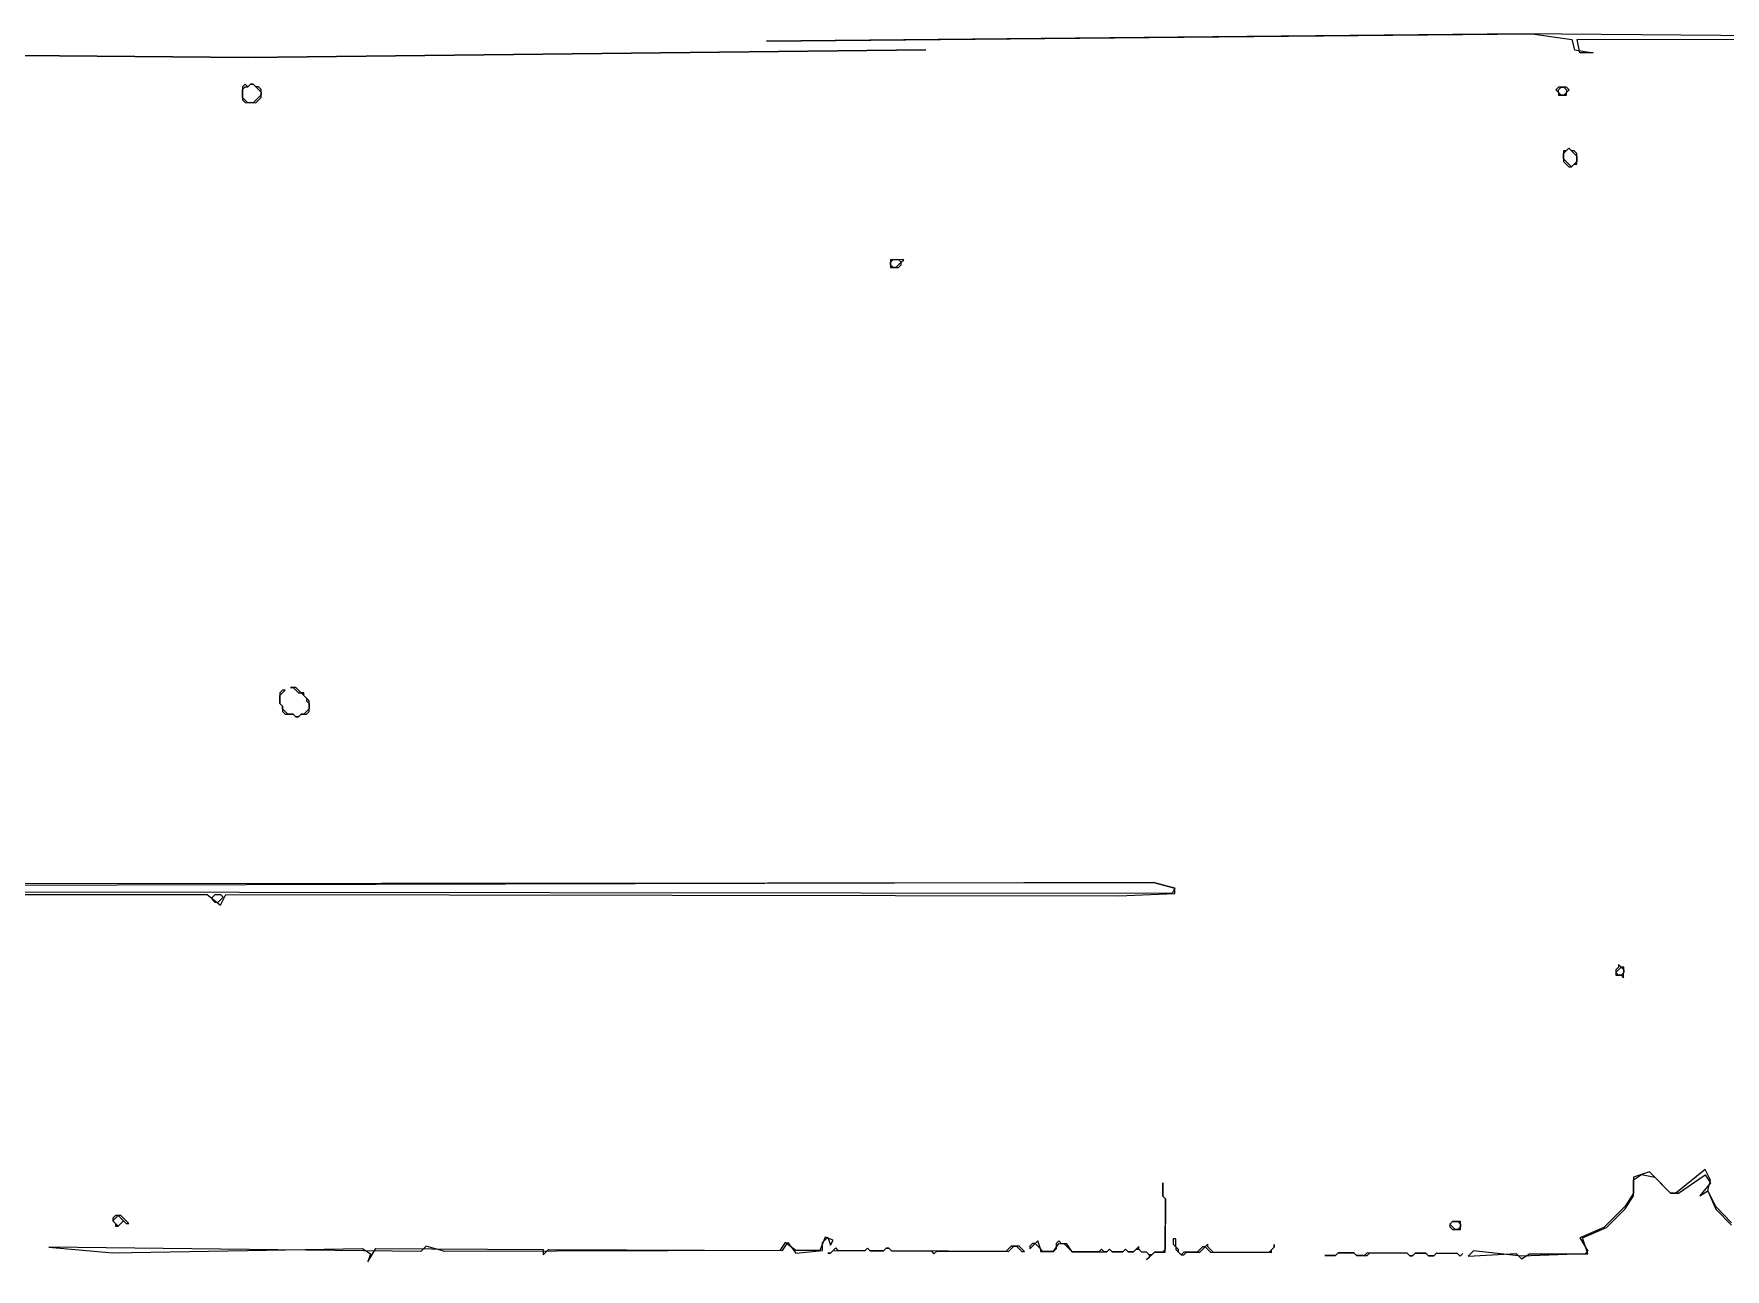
# Model space of a CAD drawing. Header units: inches. Extents: x 0 to 116, y 2 to 63.
# Drawn here: x 29.21 to 67.64, y 35.32 to 63.4 of the extents above; entities that cross this region are included whole.
import ezdxf

# ---------------------------------------------------------------- set-up
doc = ezdxf.new("R2010")
doc.units = ezdxf.units.IN
doc.styles.add('OpenSansCondensed-Light', font='OpenSansCondensed-Light.ttf')
doc.dimstyles.new('EZDXF', dxfattribs={"dimtxt": 0.25, "dimasz": 0.175, "dimexe": 0.375, "dimexo": 0.125, "dimgap": 0.1, "dimtad": 1, "dimlfac": 100, "dimzin": 12, "dimdsep": 46, "dimtxsty": 'OpenSansCondensed-Light', "dimblk": 'ARCHTICK', "dimcen": 2.5, "dimazin": 3, "dimtfac": 0.5, "dimtmove": 2, "dimatfit": 3, "dimarcsym": 0})

# ---------------------------------------------------------------- blocks, each defined once
blk = doc.blocks.new('_ARCHTICK')
at = {"color": 0, "linetype": 'ByBlock', "const_width": 0.15}
blk.add_lwpolyline([(-0.5, -0.5), (0.5, 0.5)], dxfattribs=at)
blk = doc.blocks.new('*D4')
at = {"color": 0, "lineweight": -2, "transparency": 16777216}
for start, end in [(61.8944, 90), (0.0458, 3.4215)]:
    blk.add_arc((24.266, 44.082), 1.35, start, end, dxfattribs=at)
at = {"layer": 'Defpoints', "color": 0, "transparency": 16777216}
for p in [(24.266, 48.138), (24.94, 45.252), (19.559, 44.079), (54.652, 44.107), (24.266, 39.654)]:
    blk.add_point(p, dxfattribs=at)
at = {"color": 0, "lineweight": -2, "transparency": 16777216, "xscale": 0.175, "yscale": 0.175, "zscale": 0.175}
for p, rotation in [((24.266, 45.433), 179.9999999999999), ((25.616, 44.083), 270.0458447692811)]:
    blk.add_blockref('_ARCHTICK', p, dxfattribs=dict(at, rotation=rotation))
at = {"color": 0, "transparency": 16777216, "insert": (25.402, 44.811), "char_height": 0.25, "attachment_point": 5, "rotation": 302.658, "style": 'OpenSansCondensed-Light'}
blk.add_mtext('89.95°', dxfattribs=at)

msp = doc.modelspace()

# ---------------------------------------------------------------- linework, layer by layer
for points in [[(49.47944, 63.0346), (34.07654, 62.8602), (21.21172, 62.97674), (34.07654, 62.8602)], [(49.47944, 63.0346), (34.07654, 62.8602), (21.21172, 62.97674), (34.07654, 62.8602)], [(77.50636, 63.27471), (63.01076, 63.39836), (45.85627, 63.23161), (63.25236, 63.39731), (64.15782, 63.27255), (64.21717, 63.03069), (64.6397, 62.96845), (64.3377, 62.96977), (64.27862, 63.27203)], [(77.50636, 63.27471), (63.01076, 63.39836), (45.85627, 63.23161), (63.25236, 63.39731), (64.15782, 63.27255), (64.21717, 63.03069), (64.6397, 62.96845), (64.3377, 62.96977), (64.27862, 63.27203)], [(34.0135, 62.25647), (33.95284, 62.19634), (33.95152, 61.89434), (34.01166, 61.83368), (34.25326, 61.83262), (34.37458, 61.95289), (34.37537, 62.13409), (34.31524, 62.19476), (34.25484, 62.19502), (34.1947, 62.25568), (34.1343, 62.25595), (34.07364, 62.19581)], [(34.0135, 62.25647), (33.95284, 62.19634), (33.95152, 61.89434), (34.01166, 61.83368), (34.25326, 61.83262), (34.37458, 61.95289), (34.37537, 62.13409), (34.31524, 62.19476), (34.25484, 62.19502), (34.1947, 62.25568), (34.1343, 62.25595), (34.07364, 62.19581)], [(34.1343, 62.25595), (34.1947, 62.25568), (34.37511, 62.07369), (34.37484, 62.01329), (34.19286, 61.83289), (34.07206, 61.83341), (33.95179, 61.95474), (33.95258, 62.13594), (34.01324, 62.19607), (34.07364, 62.19581)], [(63.79042, 62.12655), (63.85055, 62.06588), (63.85029, 62.00548), (64.03149, 62.00469), (64.03175, 62.06509), (64.09242, 62.12523), (64.03228, 62.18589), (63.85108, 62.18668)], [(63.79042, 62.12655), (63.85055, 62.06588), (63.85029, 62.00548), (64.03149, 62.00469), (64.03175, 62.06509), (64.09242, 62.12523), (64.03228, 62.18589), (63.85108, 62.18668)], [(63.85082, 62.12628), (63.91148, 62.18642), (63.97188, 62.18615), (64.03202, 62.12549), (64.03175, 62.06509), (63.97109, 62.00496), (63.91069, 62.00522), (63.85055, 62.06588)], [(64.08662, 60.79644), (64.02596, 60.7363), (63.96556, 60.73657), (63.9645, 60.49497), (64.08477, 60.37364), (64.14517, 60.37338), (64.20584, 60.43352), (64.26624, 60.43325), (64.26729, 60.67485), (64.20715, 60.73551), (64.14675, 60.73578)], [(64.08662, 60.79644), (64.02596, 60.7363), (63.96556, 60.73657), (63.9645, 60.49497), (64.08477, 60.37364), (64.14517, 60.37338), (64.20584, 60.43352), (64.26624, 60.43325), (64.26729, 60.67485), (64.20715, 60.73551), (64.14675, 60.73578)], [(64.08662, 60.79644), (64.26703, 60.61445), (64.2665, 60.49365), (64.14517, 60.37338), (63.96477, 60.55537), (63.96529, 60.67617)], [(48.67264, 58.08527), (48.85384, 58.08448), (48.9145, 58.14462), (48.91477, 58.20502), (48.97543, 58.26515), (48.67343, 58.26647)], [(48.67264, 58.08527), (48.85384, 58.08448), (48.9145, 58.14462), (48.91477, 58.20502), (48.97543, 58.26515), (48.67343, 58.26647)], [(48.67291, 58.14567), (48.67317, 58.20607), (48.73383, 58.26621), (48.85463, 58.26568), (48.91477, 58.20502), (48.79344, 58.08474), (48.73304, 58.08501)], [(34.79874, 48.42131), (34.79769, 48.17972), (34.85782, 48.11905), (34.8573, 47.99826), (34.91743, 47.93759), (35.09863, 47.9368), (35.15877, 47.87614), (35.21917, 47.87588), (35.27983, 47.93601), (35.40063, 47.93548), (35.46129, 47.99562), (35.46235, 48.23722), (35.34207, 48.35854), (35.34234, 48.41894), (35.28194, 48.41921), (35.16167, 48.54053), (35.04087, 48.54106), (35.10127, 48.5408), (35.22154, 48.41947), (35.28194, 48.41921), (35.40221, 48.29788), (35.40195, 48.23748), (35.46208, 48.17682), (35.46156, 48.05602), (35.34023, 47.93575), (35.27983, 47.93601), (35.21917, 47.87588), (35.15877, 47.87614), (35.09863, 47.9368), (34.97783, 47.93733), (34.85756, 48.05865), (34.85782, 48.11905), (34.79769, 48.17972), (34.79848, 48.36092), (34.91981, 48.48119), (34.85941, 48.48145)], [(34.79874, 48.42131), (34.79769, 48.17972), (34.85782, 48.11905), (34.8573, 47.99826), (34.91743, 47.93759), (35.09863, 47.9368), (35.15877, 47.87614), (35.21917, 47.87588), (35.27983, 47.93601), (35.40063, 47.93548), (35.46129, 47.99562), (35.46235, 48.23722), (35.34207, 48.35854), (35.34234, 48.41894), (35.28194, 48.41921), (35.16167, 48.54053), (35.04087, 48.54106), (35.10127, 48.5408), (35.22154, 48.41947), (35.28194, 48.41921), (35.40221, 48.29788), (35.40195, 48.23748), (35.46208, 48.17682), (35.46156, 48.05602), (35.34023, 47.93575), (35.27983, 47.93601), (35.21917, 47.87588), (35.15877, 47.87614), (35.09863, 47.9368), (34.97783, 47.93733), (34.85756, 48.05865), (34.85782, 48.11905), (34.79769, 48.17972), (34.79848, 48.36092), (34.91981, 48.48119), (34.85941, 48.48145)], [(55.13437, 43.98374), (55.07345, 43.86321), (19.73926, 43.89658), (19.55779, 43.83697), (19.49002, 42.14605), (19.52327, 35.92465), (19.64302, 35.68252), (19.4605, 35.38132), (19.27983, 35.50291), (19.31672, 43.95883), (19.55885, 44.07857), (54.65171, 44.10665)], [(55.13437, 43.98374), (54.65171, 44.10665), (19.31699, 44.01922), (19.33944, 35.32144), (19.70368, 35.74266), (21.21366, 35.73607), (21.33499, 35.85634), (21.81766, 35.73343), (24.41536, 35.8429), (25.44162, 35.71762), (24.59656, 35.84211), (21.81766, 35.73343), (21.45605, 35.91621), (21.09286, 35.7366), (19.58314, 35.80359), (19.48975, 42.08565), (19.61819, 43.83671), (33.14793, 43.83807), (33.44887, 43.59516), (33.57072, 43.83623), (53.8652, 43.80808), (55.13385, 43.86294)], [(55.13437, 43.98374), (54.65171, 44.10665), (19.31699, 44.01922), (19.33944, 35.32144), (19.70368, 35.74266), (21.21366, 35.73607), (21.33499, 35.85634), (21.81766, 35.73343), (24.41536, 35.8429), (25.44162, 35.71762), (24.59656, 35.84211), (21.81766, 35.73343), (21.45605, 35.91621), (21.09286, 35.7366), (19.58314, 35.80359), (19.48975, 42.08565), (19.61819, 43.83671), (33.14793, 43.83807), (33.44887, 43.59516), (33.57072, 43.83623), (53.8652, 43.80808), (55.13385, 43.86294)], [(33.2682, 43.71675), (33.26846, 43.77715), (33.32913, 43.83728), (33.44993, 43.83676), (33.51006, 43.77609), (33.38874, 43.65582), (33.32834, 43.65609)], [(65.2137, 42.24855), (65.21344, 42.18815), (65.15277, 42.12801), (65.15224, 42.00721), (65.27304, 42.00669), (65.33318, 41.94602), (65.33423, 42.18762), (65.27383, 42.18788)], [(65.2137, 42.24855), (65.21344, 42.18815), (65.15277, 42.12801), (65.15224, 42.00721), (65.27304, 42.00669), (65.33318, 41.94602), (65.33423, 42.18762), (65.27383, 42.18788)], [(65.27383, 42.18788), (65.33397, 42.12722), (65.33371, 42.06682), (65.27304, 42.00669), (65.21264, 42.00695), (65.15251, 42.06761)], [(54.86352, 37.28046), (54.86221, 36.97846), (54.92234, 36.9178), (54.91733, 35.77021), (54.85667, 35.71007), (54.67547, 35.71087), (54.61481, 35.65073), (54.55441, 35.65099), (54.49427, 35.71166), (54.37348, 35.71218), (54.31334, 35.77285), (54.3136, 35.83325), (54.19228, 35.71297), (54.07148, 35.7135), (54.01134, 35.77416), (53.95068, 35.71403), (53.70908, 35.71508), (53.64895, 35.77575), (53.58828, 35.71561), (53.52788, 35.71587), (53.46775, 35.77654), (53.40708, 35.7164), (52.80309, 35.71904), (52.68308, 35.90076), (52.56228, 35.90129), (52.50215, 35.96195), (52.44148, 35.90181), (52.44096, 35.78102), (52.38029, 35.72088), (52.1387, 35.72193), (52.07856, 35.7826), (52.01895, 35.96406), (51.95829, 35.90392), (51.89789, 35.90419), (51.83723, 35.84405), (51.83696, 35.78365), (51.95829, 35.90392), (52.07856, 35.7826), (52.0783, 35.7222), (52.38029, 35.72088), (52.50188, 35.90155), (52.62268, 35.90102), (52.80309, 35.71904), (53.58828, 35.71561), (53.64895, 35.77575), (53.70908, 35.71508), (53.95068, 35.71403), (54.01134, 35.77416), (54.07148, 35.7135), (54.19228, 35.71297), (54.25294, 35.77311), (54.31334, 35.77285), (54.37348, 35.71218), (54.49427, 35.71166), (54.55441, 35.65099), (54.55415, 35.59059), (54.49348, 35.53046), (54.67547, 35.71087), (54.91707, 35.70981), (54.92234, 36.9178), (54.86221, 36.97846)], [(54.86352, 37.28046), (54.86221, 36.97846), (54.92234, 36.9178), (54.91733, 35.77021), (54.85667, 35.71007), (54.67547, 35.71087), (54.61481, 35.65073), (54.55441, 35.65099), (54.49427, 35.71166), (54.37348, 35.71218), (54.31334, 35.77285), (54.3136, 35.83325), (54.19228, 35.71297), (54.07148, 35.7135), (54.01134, 35.77416), (53.95068, 35.71403), (53.70908, 35.71508), (53.64895, 35.77575), (53.58828, 35.71561), (53.52788, 35.71587), (53.46775, 35.77654), (53.40708, 35.7164), (52.80309, 35.71904), (52.68308, 35.90076), (52.56228, 35.90129), (52.50215, 35.96195), (52.44148, 35.90181), (52.44096, 35.78102), (52.38029, 35.72088), (52.1387, 35.72193), (52.07856, 35.7826), (52.01895, 35.96406), (51.95829, 35.90392), (51.89789, 35.90419), (51.83723, 35.84405), (51.83696, 35.78365), (51.95829, 35.90392), (52.07856, 35.7826), (52.0783, 35.7222), (52.38029, 35.72088), (52.50188, 35.90155), (52.62268, 35.90102), (52.80309, 35.71904), (53.58828, 35.71561), (53.64895, 35.77575), (53.70908, 35.71508), (53.95068, 35.71403), (54.01134, 35.77416), (54.07148, 35.7135), (54.19228, 35.71297), (54.25294, 35.77311), (54.31334, 35.77285), (54.37348, 35.71218), (54.49427, 35.71166), (54.55441, 35.65099), (54.55415, 35.59059), (54.49348, 35.53046), (54.67547, 35.71087), (54.91707, 35.70981), (54.92234, 36.9178), (54.86221, 36.97846)], [(31.0018, 36.47857), (31.00153, 36.41817), (31.06167, 36.35751), (31.06141, 36.29711), (31.1218, 36.29684), (31.24313, 36.41711), (31.30327, 36.35645), (31.36367, 36.35619), (31.18326, 36.53818), (31.06246, 36.5387)], [(31.0018, 36.47857), (31.00153, 36.41817), (31.06167, 36.35751), (31.06141, 36.29711), (31.1218, 36.29684), (31.24313, 36.41711), (31.30327, 36.35645), (31.36367, 36.35619), (31.18326, 36.53818), (31.06246, 36.5387)], [(31.12286, 36.53844), (31.24313, 36.41711), (31.1218, 36.29684), (31.00153, 36.41817)], [(61.38271, 36.34601), (61.38244, 36.28561), (61.44258, 36.22494), (61.62378, 36.22415), (61.62457, 36.40535), (61.44337, 36.40614)], [(61.38271, 36.34601), (61.38244, 36.28561), (61.44258, 36.22494), (61.62378, 36.22415), (61.62457, 36.40535), (61.44337, 36.40614)], [(61.38271, 36.34601), (61.44337, 36.40614), (61.56417, 36.40561), (61.62431, 36.34495), (61.62404, 36.28455), (61.56338, 36.22442), (61.50298, 36.22468)], [(47.3682, 35.98435), (47.18726, 36.04554), (47.06514, 35.74407), (46.52155, 35.74644), (46.28074, 35.9287), (46.15915, 35.74803), (38.54856, 35.72083), (38.12629, 35.84348), (38.00497, 35.7232), (29.54931, 35.8205), (30.99837, 35.69338), (36.67644, 35.7894), (36.85711, 35.66781), (36.79592, 35.48688), (36.97844, 35.78808), (40.7836, 35.77148), (40.78308, 35.65068), (40.9044, 35.77095), (46.21955, 35.74776), (46.34114, 35.92843), (46.52129, 35.68604), (47.12554, 35.74381), (47.12633, 35.92501), (47.24766, 36.04528), (47.30727, 35.86382)], [(47.3682, 35.98435), (47.18726, 36.04554), (47.06514, 35.74407), (46.52155, 35.74644), (46.28074, 35.9287), (46.15915, 35.74803), (38.54856, 35.72083), (38.12629, 35.84348), (38.00497, 35.7232), (29.54931, 35.8205), (30.99837, 35.69338), (36.67644, 35.7894), (36.85711, 35.66781), (36.79592, 35.48688), (36.97844, 35.78808), (40.7836, 35.77148), (40.78308, 35.65068), (40.9044, 35.77095), (46.21955, 35.74776), (46.34114, 35.92843), (46.52129, 35.68604), (47.12554, 35.74381), (47.12633, 35.92501), (47.24766, 36.04528), (47.30727, 35.86382)], [(51.7159, 35.72378), (51.59563, 35.84511), (51.41443, 35.8459), (51.2931, 35.72562), (48.69593, 35.73696), (48.63579, 35.79762), (48.57539, 35.79788), (48.51473, 35.73775), (48.21273, 35.73906), (48.1526, 35.79973), (48.09194, 35.73959), (47.48794, 35.74223), (47.4278, 35.80289), (47.30648, 35.68262), (47.24608, 35.68288), (47.30648, 35.68262), (47.36714, 35.74275), (48.09194, 35.73959), (48.1526, 35.79973), (48.21273, 35.73906), (48.51473, 35.73775), (48.57539, 35.79788), (48.63579, 35.79762), (48.69593, 35.73696), (49.60192, 35.733), (49.66206, 35.67234), (49.72272, 35.73248), (51.3535, 35.72536), (51.47483, 35.84563), (51.53523, 35.84537), (51.6555, 35.72404)], [(51.7159, 35.72378), (51.59563, 35.84511), (51.41443, 35.8459), (51.2931, 35.72562), (48.69593, 35.73696), (48.63579, 35.79762), (48.57539, 35.79788), (48.51473, 35.73775), (48.21273, 35.73906), (48.1526, 35.79973), (48.09194, 35.73959), (47.48794, 35.74223), (47.4278, 35.80289), (47.30648, 35.68262), (47.24608, 35.68288), (47.30648, 35.68262), (47.36714, 35.74275), (48.09194, 35.73959), (48.1526, 35.79973), (48.21273, 35.73906), (48.51473, 35.73775), (48.57539, 35.79788), (48.63579, 35.79762), (48.69593, 35.73696), (49.60192, 35.733), (49.66206, 35.67234), (49.72272, 35.73248), (51.3535, 35.72536), (51.47483, 35.84563), (51.53523, 35.84537), (51.6555, 35.72404)], [(55.09959, 36.01102), (55.09906, 35.89022), (55.15919, 35.82956), (55.15893, 35.76916), (55.2792, 35.64783), (55.3396, 35.64757), (55.40027, 35.7077), (55.70226, 35.70639), (55.82359, 35.82666), (55.94386, 35.70533), (57.33305, 35.69927), (57.33331, 35.75967), (57.39397, 35.8198), (57.39424, 35.8802), (57.39397, 35.8198), (57.27265, 35.69953), (56.00426, 35.70507), (55.88399, 35.82639), (55.88425, 35.88679), (55.82359, 35.82666), (55.76319, 35.82692), (55.64186, 35.70665), (55.33987, 35.70797), (55.2792, 35.64783), (55.21907, 35.70849), (55.21933, 35.76889), (55.15919, 35.82956), (55.15999, 36.01075)], [(55.09959, 36.01102), (55.09906, 35.89022), (55.15919, 35.82956), (55.15893, 35.76916), (55.2792, 35.64783), (55.3396, 35.64757), (55.40027, 35.7077), (55.70226, 35.70639), (55.82359, 35.82666), (55.94386, 35.70533), (57.33305, 35.69927), (57.33331, 35.75967), (57.39397, 35.8198), (57.39424, 35.8802), (57.39397, 35.8198), (57.27265, 35.69953), (56.00426, 35.70507), (55.88399, 35.82639), (55.88425, 35.88679), (55.82359, 35.82666), (55.76319, 35.82692), (55.64186, 35.70665), (55.33987, 35.70797), (55.2792, 35.64783), (55.21907, 35.70849), (55.21933, 35.76889), (55.15919, 35.82956), (55.15999, 36.01075)], [(58.54077, 35.6336), (58.78237, 35.63255), (58.84303, 35.69268), (59.20543, 35.6911), (59.26557, 35.63044), (59.50716, 35.62938), (59.56783, 35.68952), (60.41342, 35.68583), (60.47355, 35.62517), (60.53395, 35.6249), (60.59462, 35.68504), (60.83621, 35.68398), (60.89635, 35.62332), (61.01715, 35.62279), (61.07781, 35.68293), (61.56101, 35.68082), (61.62114, 35.62016), (61.68181, 35.68029), (61.62114, 35.62016), (61.56101, 35.68082), (61.07781, 35.68293), (61.01715, 35.62279), (60.89635, 35.62332), (60.83621, 35.68398), (60.59462, 35.68504), (60.53395, 35.6249), (60.47355, 35.62517), (60.41342, 35.68583), (59.50743, 35.68978), (59.44676, 35.62965), (59.26557, 35.63044), (59.20543, 35.6911), (58.84303, 35.69268), (58.78237, 35.63255)], [(58.54077, 35.6336), (58.78237, 35.63255), (58.84303, 35.69268), (59.20543, 35.6911), (59.26557, 35.63044), (59.50716, 35.62938), (59.56783, 35.68952), (60.41342, 35.68583), (60.47355, 35.62517), (60.53395, 35.6249), (60.59462, 35.68504), (60.83621, 35.68398), (60.89635, 35.62332), (61.01715, 35.62279), (61.07781, 35.68293), (61.56101, 35.68082), (61.62114, 35.62016), (61.68181, 35.68029), (61.62114, 35.62016), (61.56101, 35.68082), (61.07781, 35.68293), (61.01715, 35.62279), (60.89635, 35.62332), (60.83621, 35.68398), (60.59462, 35.68504), (60.53395, 35.6249), (60.47355, 35.62517), (60.41342, 35.68583), (59.50743, 35.68978), (59.44676, 35.62965), (59.26557, 35.63044), (59.20543, 35.6911), (58.84303, 35.69268), (58.78237, 35.63255)]]:
    msp.add_lwpolyline(points, close=True)
msp.add_lwpolyline([(67.78531, 36.37847), (67.42449, 36.74245), (67.24488, 37.10563), (67.30633, 37.34697), (67.18659, 37.58909), (66.51982, 37.0484), (66.39902, 37.04892), (65.91794, 37.53423), (65.55501, 37.41501), (65.55343, 37.05261), (65.37091, 36.75141), (64.88561, 36.27032), (64.34096, 36.0311), (64.52084, 35.72831), (64.46018, 35.66817), (63.01033, 35.6141), (61.92367, 35.73964), (61.80234, 35.61937), (62.88979, 35.67502), (63.01007, 35.5537), (63.19179, 35.67371), (64.52058, 35.66791), (64.40136, 36.03083), (64.94601, 36.27006), (65.37065, 36.69101), (65.55317, 36.99222), (65.55475, 37.35461), (65.73647, 37.47462), (66.03821, 37.4129), (66.39902, 37.04892), (66.58022, 37.04813), (67.18606, 37.46829), (67.30607, 37.28657), (67.06315, 36.98563), (67.24488, 37.10563), (67.42423, 36.68205), (67.78505, 36.31807)])
msp.add_lwpolyline([(67.78531, 36.37847), (67.42449, 36.74245), (67.24488, 37.10563), (67.30633, 37.34697), (67.18659, 37.58909), (66.51982, 37.0484), (66.39902, 37.04892), (65.91794, 37.53423), (65.55501, 37.41501), (65.55343, 37.05261), (65.37091, 36.75141), (64.88561, 36.27032), (64.34096, 36.0311), (64.52084, 35.72831), (64.46018, 35.66817), (63.01033, 35.6141), (61.92367, 35.73964), (61.80234, 35.61937), (62.88979, 35.67502), (63.01007, 35.5537), (63.19179, 35.67371), (64.52058, 35.66791), (64.40136, 36.03083), (64.94601, 36.27006), (65.37065, 36.69101), (65.55317, 36.99222), (65.55475, 37.35461), (65.73647, 37.47462), (66.03821, 37.4129), (66.39902, 37.04892), (66.58022, 37.04813), (67.18606, 37.46829), (67.30607, 37.28657), (67.06315, 36.98563), (67.24488, 37.10563), (67.42423, 36.68205), (67.78505, 36.31807)])

# ---------------------------------------------------------------- dimensions: what is measured, and where the dimension line sits
dim = msp.add_angular_dim_2l(base=(24.94045, 45.25194), line1=((19.55885, 44.07857), (54.65171, 44.10665)), line2=((24.26559, 48.1375), (24.26559, 39.65416)), dimstyle='EZDXF', override={"dimfxl": 1})
dim.commit()
dim.dimension.update_dxf_attribs({"geometry": '*D4', "text_midpoint": (25.40245, 44.81101), "dimtype": 162})

doc.saveas('drawing.dxf')
